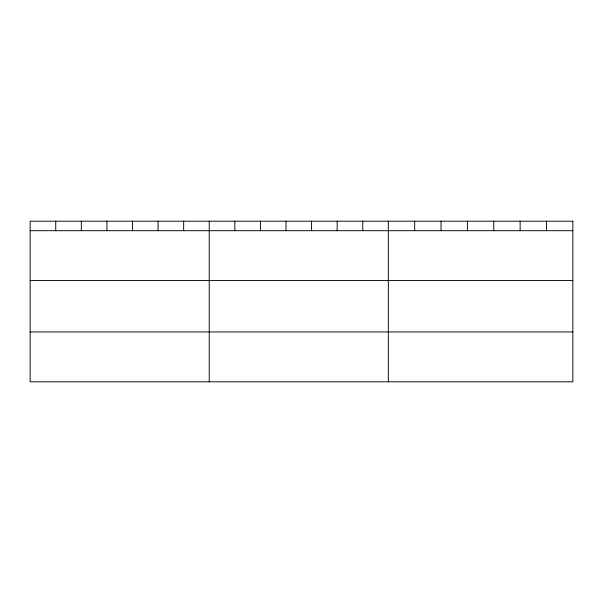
<?xml version="1.0" encoding="UTF-8"?>
<svg xmlns="http://www.w3.org/2000/svg" width="603" height="603" viewBox="0 0 603 603"><rect width="100%" height="100%" fill="white"/><g stroke="black" fill="none" stroke-linecap="round" stroke-linejoin="round"><path stroke-width="0.9" d="M30.15 230.693L572.85 230.693M30.15 280.561L572.85 280.561M30.15 331.936L572.85 331.936M546.491 221.195L546.491 230.693M520.133 221.195L520.133 230.693M493.774 221.195L493.774 230.693M467.408 221.195L467.408 230.693M441.049 221.195L441.049 230.693M414.691 221.195L414.691 230.693M388.332 221.195L388.332 381.805M362.75 221.195L362.75 230.693M337.16 221.195L337.16 230.693M311.578 221.195L311.578 230.693M285.995 221.195L285.995 230.693M260.413 221.195L260.413 230.693M234.823 221.195L234.823 230.693M209.241 221.195L209.241 381.805M183.659 221.195L183.659 230.693M158.069 221.195L158.069 230.693M132.487 221.195L132.487 230.693M106.904 221.195L106.904 230.693M81.322 221.195L81.322 230.693M55.732 221.195L55.732 230.693M572.85 221.195L30.15 221.195L30.15 381.805L572.85 381.805L572.85 221.195"/></g></svg>
